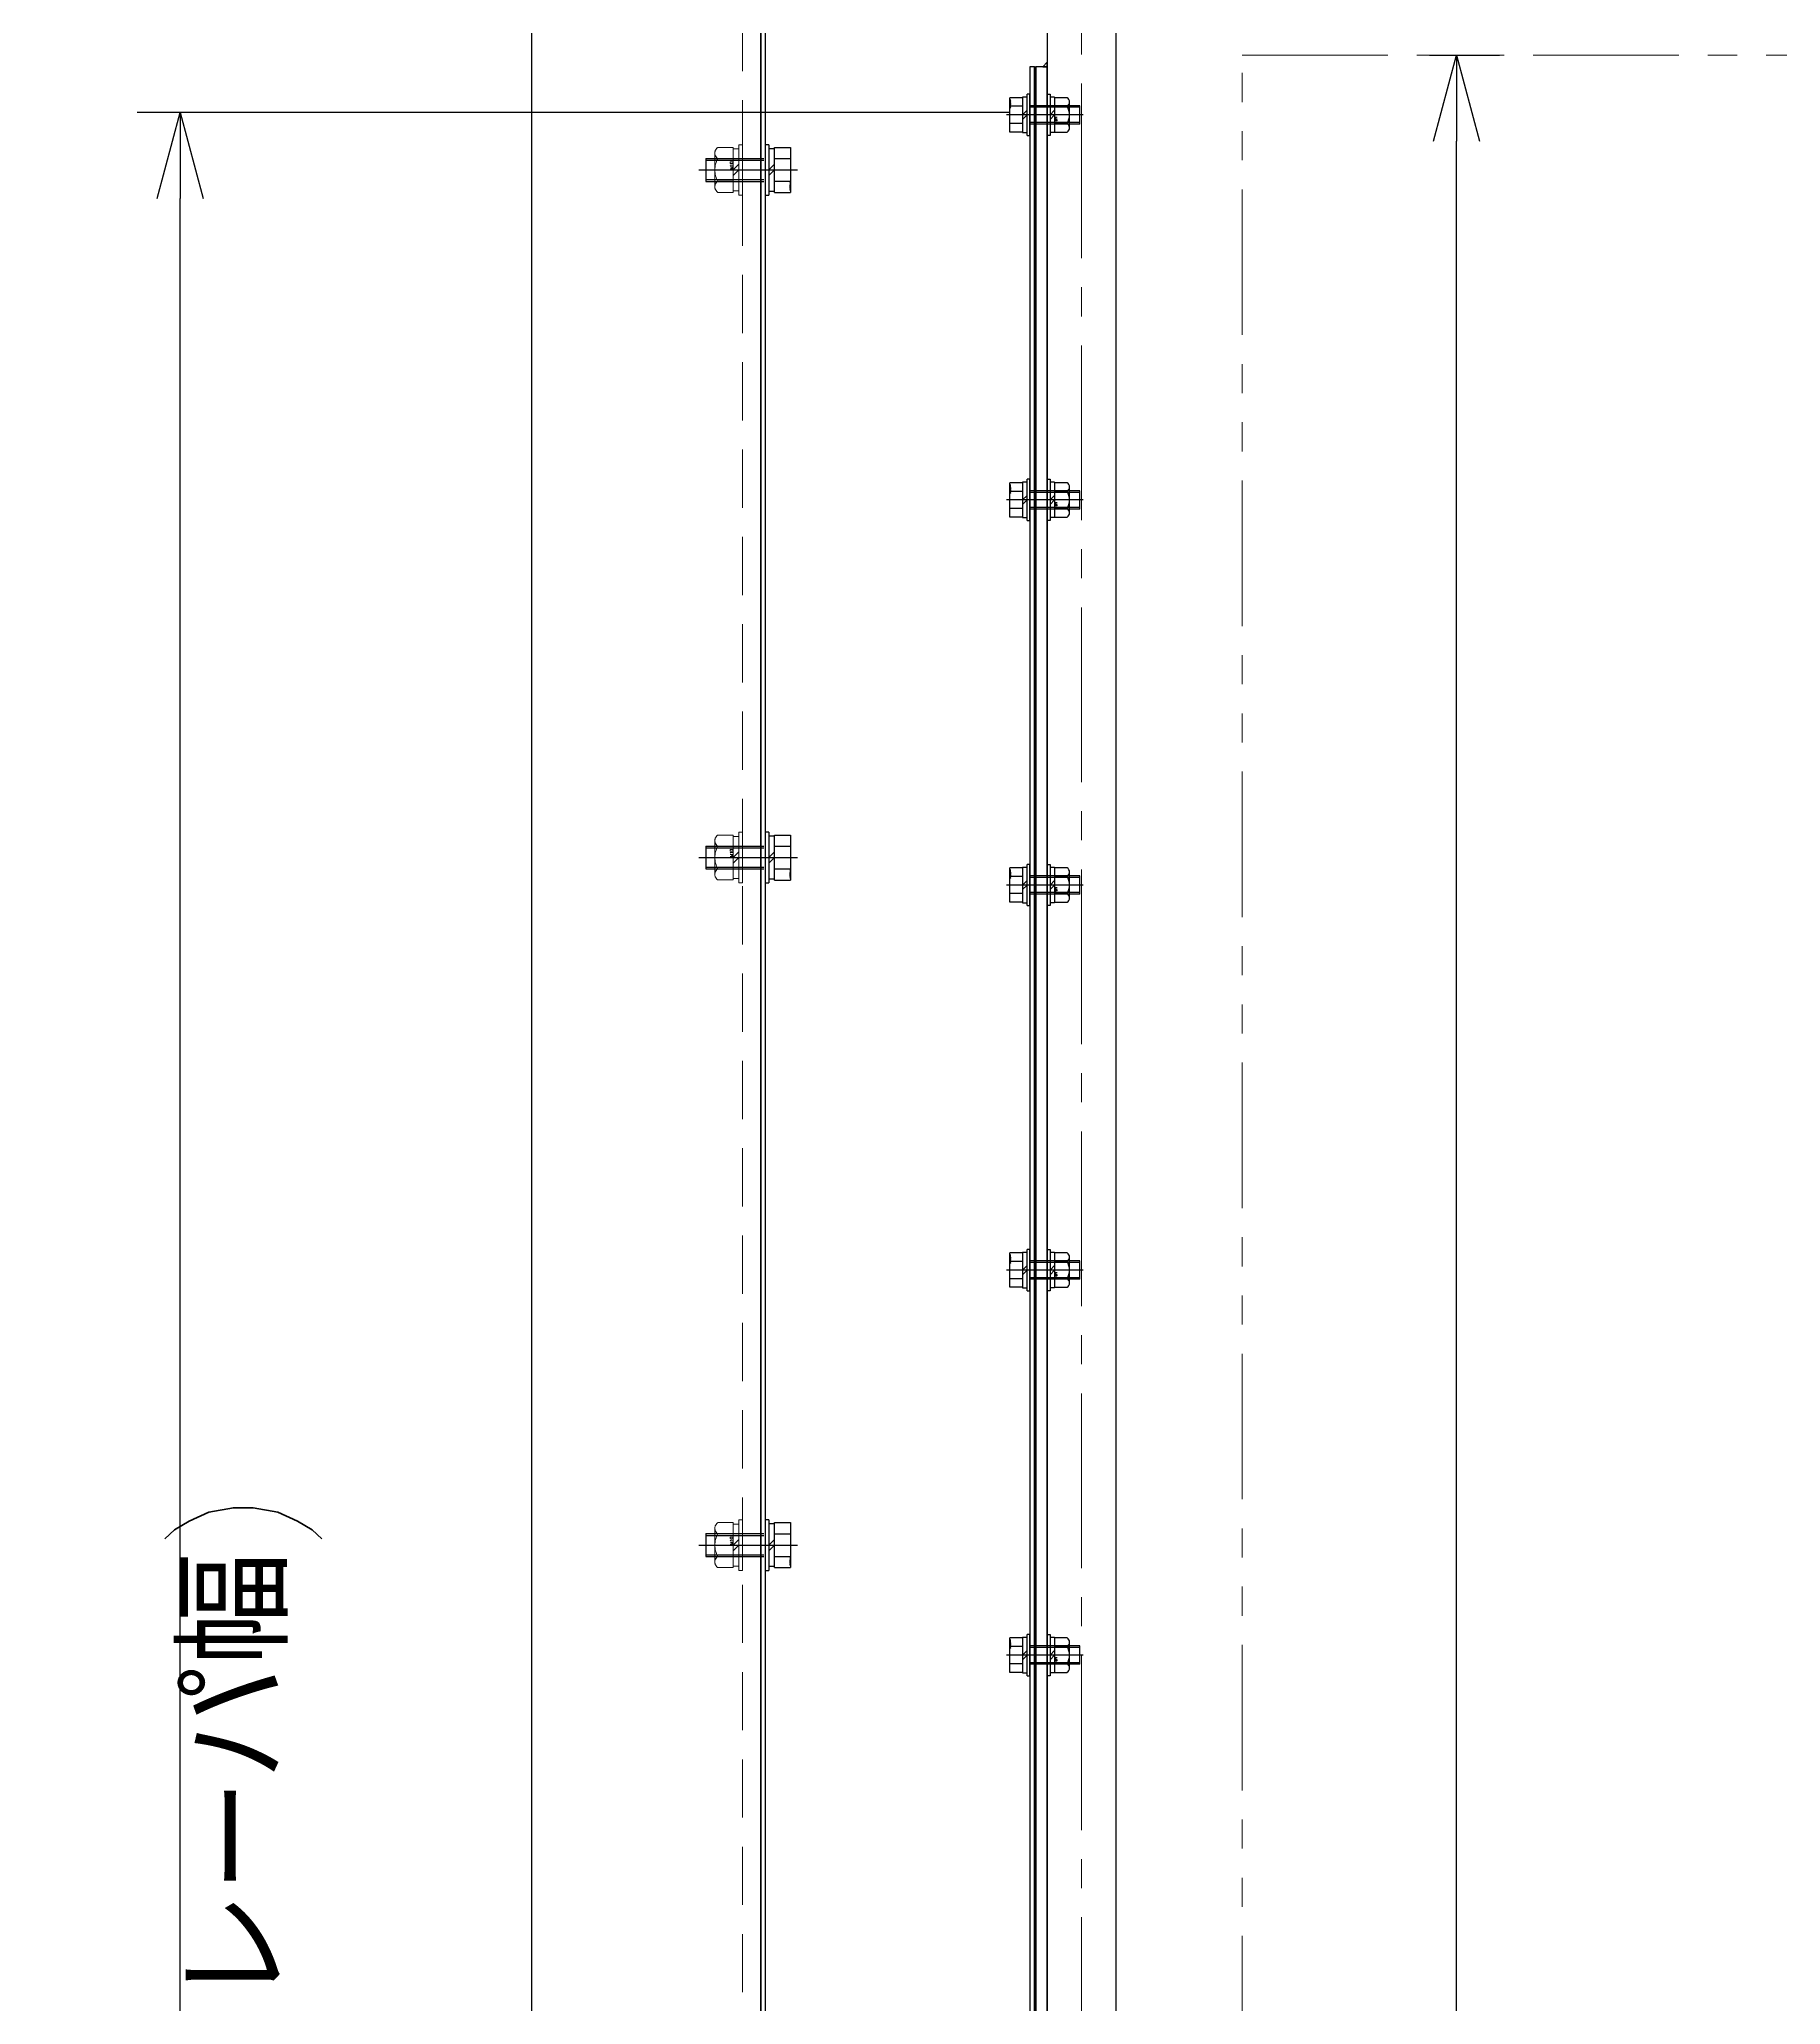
# Model space of a CAD drawing. Header units: millimetres. Extents: x -8731 to 85711, y -14522 to 31379.
# Drawn here: x 74100 to 74859, y 4987 to 5845 of the extents above; entities that cross this region are included whole.
import ezdxf

# ---------------------------------------------------------------- set-up
doc = ezdxf.new("R2010")
doc.units = ezdxf.units.MM
doc.header["$LTSCALE"] = 4
doc.header["$PDMODE"] = 99
doc.header["$PDSIZE"] = 1
for name, pattern in [('CENTER2', [28.575, 19.05, -3.175, 3.175, -3.175]), ('HIDDEN', [9.525, 6.35, -3.175]), ('PHANTOM2', [31.75, 15.875, -3.175, 3.175, -3.175, 3.175, -3.175])]:
    doc.linetypes.add(name, pattern=pattern)
for name, color, linetype, lineweight in [('04_HIDDEN', 2, 'HIDDEN', 13), ('05_CENTER', 4, 'CENTER2', 13), ('06_PHANTOM', 2, 'PHANTOM2', 13), ('08_DIM', 3, 'Continuous', 13)]:
    doc.layers.add(name, color=color, linetype=linetype, lineweight=lineweight)
doc.layers.add('10_DRAFT', color=8, linetype='Continuous', lineweight=0, plot=False)
doc.styles.add('KSS_TXT', font='txt.shx', dxfattribs={"bigfont": 'extfont2.shx'})
doc.styles.add('KSS_TXT_L', font='txt.shx', dxfattribs={"height": 9, "bigfont": 'extfont2.shx'})
doc.dimstyles.new('KSS_DIM', dxfattribs={"dimscale": 3, "dimtxt": 3, "dimasz": 2.5, "dimexe": 1.25, "dimexo": 0.625, "dimtad": 1, "dimdsep": 46, "dimtxsty": 'KSS_TXT', "dimblk": 'OPEN30', "dimcen": 0, "dimazin": 2, "dimtfac": 0.75, "dimtmove": 0, "dimatfit": 3, "dimldrblk": 'OPEN30', "dimfxl": 1, "dimtolj": 1, "dimarcsym": 0})

# ---------------------------------------------------------------- blocks, each defined once
blk = doc.blocks.new('A$C53D772FE_1_1_1')
at = {"color": 0}
for p, q in [((0, 1000), (0, -1000)), ((2, 998), (2, -998))]:
    blk.add_line(p, q, dxfattribs=at)
at = {"layer": '05_CENTER'}
for p, q in [((9.75, 900), (-7.6, 900)), ((9.75, 600), (-7.6, 600)), ((9.75, 300), (-7.6, 300))]:
    blk.add_line(p, q, dxfattribs=at)
blk = doc.blocks.new('A$C7E374867_2_1')
at = {"color": 0}
for p, q in [((-9.81, 11), (9.81, 11)), ((-9.81, 4), (-9.81, 11)), ((-4.91, 4), (-4.91, 11)), ((4.91, 4), (4.91, 11)), ((9.81, 4), (9.81, 11)), ((-11, 1.5), (11, 1.5)), ((-11, 1.5), (-11, 0)), ((-11, 0), (11, 0)), ((9.81, 4), (-9.81, 4)), ((-9.25, 4), (-9.25, 1.5)), ((0, 1.5), (-2.5, 4)), ((0, 4), (2.5, 1.5)), ((9.25, 1.5), (9.25, 4)), ((11, 0), (11, 1.5))]:
    blk.add_line(p, q, dxfattribs=at)
at = {"color": 0, "linetype": 'CENTER2'}
blk.add_line((0, -29), (0, 14), dxfattribs=at)
at = {"color": 0, "linetype": 'HIDDEN'}
for p, q in [((-5, -26), (-5, 0)), ((-4.19, -26), (-4.19, 0)), ((4.19, -26), (4.19, 0)), ((5, -26), (5, 0)), ((-5, -26), (5, -26))]:
    blk.add_line(p, q, dxfattribs=at)
at = {"layer": '10_DRAFT', "style": 'KSS_TXT_L'}
blk.add_text('BT-M10x30L,SW,PW', height=0.3, dxfattribs=at).set_placement((5.05, 10.66))
blk = doc.blocks.new('M10Nza_1_1_1')
at = {"color": 0}
for p, q in [((-9.8, 4), (-9.8, 10.69)), ((-7.35, 12), (7.35, 12)), ((-4.9, 4), (-4.9, 10.69)), ((4.9, 10.69), (4.9, 4)), ((9.8, 10.69), (9.8, 4)), ((-9.8, 4), (9.8, 4)), ((-9.2, 1.5), (-9.2, 4)), ((0, 1.5), (-2.5, 4)), ((0, 4), (2.5, 1.5)), ((9.2, 4), (9.2, 1.5))]:
    blk.add_line(p, q, dxfattribs=at)
at = {"color": 0, "linetype": 'CENTER2'}
blk.add_line((0, 12), (0, 0), dxfattribs=at)
at = {"color": 0}
blk.add_lwpolyline([(-11, 1.5), (11, 1.5), (11, 0), (-11, 0)], close=True, dxfattribs=at)
for centre, radius, start, end in [((-7.35, 9.06), 2.94, 33.626, 146.374), ((0, 2.2), 9.8, 60, 120), ((7.35, 9.06), 2.94, 33.626, 146.374)]:
    blk.add_arc(centre, radius, start, end, dxfattribs=at)
at = {"layer": '10_DRAFT', "style": 'KSS_TXT'}
blk.add_text('M10', height=1.25, dxfattribs=at).set_placement((0.26, 4.12))
blk = doc.blocks.new('A$C020300C3_1')
blk.add_blockref('A$C53D772FE_1_1_1', (-1250, 0))
at = {"rotation": 270}
for p in [(-1248, 900), (-1248, 600), (-1248, 300)]:
    blk.add_blockref('A$C7E374867_2_1', p, dxfattribs=at)
at = {"layer": '04_HIDDEN', "rotation": 90}
for p in [(-1258, 900), (-1258, 600), (-1258, 300)]:
    blk.add_blockref('M10Nza_1_1_1', p, dxfattribs=at)
blk = doc.blocks.new('A$C35A251B1_1_1_1')
at = {"color": 0}
blk.add_lwpolyline([(-945, 0.3), (-945, 0), (945, 0), (945, 0.3)], close=True, dxfattribs=at)
at = {"layer": '10_DRAFT'}
for p, q in [((-924, 0), (-924, 0.3)), ((-756, 0), (-756, 0.3)), ((-588, 0), (-588, 0.3)), ((-420, 0), (-420, 0.3)), ((-252, 0), (-252, 0.3))]:
    blk.add_line(p, q, dxfattribs=at)
blk = doc.blocks.new('A$C39886CB1_1_1_1')
at = {"color": 0}
for points in [[(-945, 0), (945, 0), (945, -5), (-945, -5)], [(-1073, -5), (1073, -5), (1075, -7), (1075, -33), (1073, -35), (-1073, -35), (-1075, -33), (-1075, -7)]]:
    blk.add_lwpolyline(points, close=True, dxfattribs=at)
at = {"color": 3}
blk.add_lwpolyline([(-945, -5), (-947, -5), (-947, -5), (-945, -3)], close=True, dxfattribs=at)
at = {"layer": '05_CENTER'}
for p, q in [((-924, -9.18), (-924, 3.91)), ((-756, -9.18), (-756, 3.91)), ((-588, -9.18), (-588, 3.91)), ((-420, -9.18), (-420, 3.91)), ((-252, -9.18), (-252, 3.91)), ((1081.59, -20), (-1081.04, -20))]:
    blk.add_line(p, q, dxfattribs=at)
blk = doc.blocks.new('A$C1204623A_1_1_1')
at = {"color": 0}
blk.add_lwpolyline([(945, -2), (945, 0), (-945, 0), (-945, -2)], close=True, dxfattribs=at)
at = {"layer": '05_CENTER'}
for p, q in [((-924, 2.58), (-924, -4.67)), ((-756, 2.58), (-756, -4.67)), ((-588, 2.58), (-588, -4.67)), ((-420, 2.58), (-420, -4.67)), ((-252, 2.58), (-252, -4.67))]:
    blk.add_line(p, q, dxfattribs=at)
blk = doc.blocks.new('A$C46CB4146_1_1_1')
at = {"color": 0}
for p, q in [((-7.51, 8.7), (7.51, 8.7)), ((-7.51, 3.2), (-7.51, 8.7)), ((-3.75, 3.2), (-3.75, 8.7)), ((3.75, 3.2), (3.75, 8.7)), ((7.51, 3.2), (7.51, 8.7)), ((-9, 1.2), (9, 1.2)), ((-9, 1.2), (-9, 0)), ((-7.7, 3.2), (-7.7, 1.2)), ((7.7, 3.2), (-7.7, 3.2)), ((0, 1.2), (-2, 3.2)), ((0, 3.2), (2, 1.2)), ((7.7, 1.2), (7.7, 3.2)), ((9, 0), (9, 1.2)), ((-9, 0), (9, 0))]:
    blk.add_line(p, q, dxfattribs=at)
at = {"color": 0, "linetype": 'CENTER2'}
blk.add_line((0, -23.3), (0, 10.2), dxfattribs=at)
at = {"color": 0, "linetype": 'HIDDEN'}
for p, q in [((-4, -21.8), (-4, 0)), ((-3.32, -21.8), (-3.32, 0)), ((3.32, -21.8), (3.32, 0)), ((4, -21.8), (4, 0)), ((-4, -21.8), (4, -21.8))]:
    blk.add_line(p, q, dxfattribs=at)
at = {"layer": '10_DRAFT', "style": 'KSS_TXT_L'}
blk.add_text('BT-M8x25L,SW,PW', height=0.3, dxfattribs=at).set_placement((2.97, 8.36))
blk = doc.blocks.new('M8Nza_1_1_1')
at = {"color": 0}
for p, q in [((-7.5, 8.69), (-7.5, 3.2)), ((5.62, 9.7), (-5.63, 9.7)), ((-3.75, 3.2), (-3.75, 8.69)), ((3.75, 8.69), (3.75, 3.2)), ((7.5, 3.2), (7.5, 8.69)), ((-7.7, 3.2), (7.7, 3.2)), ((-7.7, 3.2), (-7.7, 1.2)), ((0, 1.2), (-2, 3.2)), ((0, 3.2), (2, 1.2)), ((7.7, 3.2), (7.7, 1.2))]:
    blk.add_line(p, q, dxfattribs=at)
at = {"color": 0, "linetype": 'CENTER2'}
blk.add_line((0, 9.7), (0, 0), dxfattribs=at)
at = {"color": 0}
blk.add_lwpolyline([(-9, 1.2), (9, 1.2), (9, 0), (-9, 0)], close=True, dxfattribs=at)
for centre, radius, start, end in [((-5.63, 7.45), 2.25, 33.626, 146.374), ((0, 2.2), 7.5, 60, 120), ((5.62, 7.45), 2.25, 33.626, 146.374)]:
    blk.add_arc(centre, radius, start, end, dxfattribs=at)
at = {"layer": '10_DRAFT', "style": 'KSS_TXT'}
blk.add_text('M8', height=1, dxfattribs=at).set_placement((0.87, 3.27))
blk = doc.blocks.new('A$C41903912_1')
at = {"xscale": -1, "rotation": 180}
for name, p in [('A$C39886CB1_1_1_1', (-1008, -20)), ('A$C35A251B1_1_1_1', (-1008, -20)), ('A$C35A251B1_1_1_1', (-1008, -20.3))]:
    blk.add_blockref(name, p, dxfattribs=at)
at = {"rotation": 180}
for p in [(-1932, -22.6), (-1764, -22.6), (-1596, -22.6), (-1428, -22.6), (-1260, -22.6)]:
    blk.add_blockref('A$C46CB4146_1_1_1', p, dxfattribs=at)
for name, p in [('M8Nza_1_1_1', (-1932, -15)), ('M8Nza_1_1_1', (-1764, -15)), ('M8Nza_1_1_1', (-1596, -15)), ('M8Nza_1_1_1', (-1428, -15)), ('M8Nza_1_1_1', (-1260, -15)), ('A$C1204623A_1_1_1', (-1008, -20.6))]:
    blk.add_blockref(name, p)
blk = doc.blocks.new('_Open30')
at = {"color": 0, "linetype": 'ByBlock', "lineweight": -2}
for p, q in [((-1, 0.268), (0, 0)), ((0, 0), (-1, -0.268)), ((0, 0), (-1, 0))]:
    blk.add_line(p, q, dxfattribs=at)
blk = doc.blocks.new('*D4583')
at = {"layer": '08_DIM', "color": 0, "lineweight": -2, "transparency": 16777216}
for p, q in [((74523.02, 5812.9), (74142.46, 5812.9)), ((74161.21, 4000.4), (74161.21, 5775.4)), ((74523.02, 3962.9), (74142.46, 3962.9))]:
    blk.add_line(p, q, dxfattribs=at)
at = {"layer": 'Defpoints', "color": 0, "transparency": 16777216}
for p in [(74161.21, 5812.9), (74532.4, 5812.9), (74532.4, 3962.9)]:
    blk.add_point(p, dxfattribs=at)
at = {"layer": '08_DIM', "color": 0, "lineweight": -2, "transparency": 16777216, "xscale": 37.5, "yscale": 37.5, "zscale": 37.5}
for p, rotation in [((74161.21, 5812.9), 90), ((74161.21, 3962.9), 270)]:
    blk.add_blockref('_Open30', p, dxfattribs=dict(at, rotation=rotation))
at = {"layer": '08_DIM', "color": 0, "transparency": 16777216, "char_height": 45, "attachment_point": 5, "rotation": 90, "style": 'KSS_TXT'}
for s, insert in [('\\A1;(水切りローラスクレーパ幅)', (74193.08, 4887.9)), ('\\A1;1850', (74129.33, 4887.9))]:
    blk.add_mtext(s, dxfattribs=dict(at, insert=insert))
blk = doc.blocks.new('*D4593')
at = {"layer": '08_DIM', "color": 0, "lineweight": -2, "transparency": 16777216}
for p, q in [((74706.29, 5837.9), (74736.76, 5837.9)), ((74718.01, 3975.4), (74718.01, 5800.4)), ((74706.29, 3937.9), (74736.76, 3937.9))]:
    blk.add_line(p, q, dxfattribs=at)
at = {"layer": 'Defpoints', "color": 0, "transparency": 16777216}
for p in [(74696.92, 5837.9), (74718.01, 5837.9), (74696.92, 3937.9)]:
    blk.add_point(p, dxfattribs=at)
at = {"layer": '08_DIM', "color": 0, "lineweight": -2, "transparency": 16777216, "xscale": 37.5, "yscale": 37.5, "zscale": 37.5}
for p, rotation in [((74718.01, 5837.9), 90), ((74718.01, 3937.9), 270)]:
    blk.add_blockref('_Open30', p, dxfattribs=dict(at, rotation=rotation))
at = {"layer": '08_DIM', "color": 0, "transparency": 16777216, "char_height": 45, "attachment_point": 5, "rotation": 90, "style": 'KSS_TXT'}
for s, insert in [('\\A1;(濾布幅)', (74749.88, 4887.9)), ('\\A1;1900', (74686.13, 4887.9))]:
    blk.add_mtext(s, dxfattribs=dict(at, insert=insert))
blk = doc.blocks.new('A$C2A2D3C10_1_1_1')
at = {"color": 0}
for points in [[(100, 993), (100, 1000), (0, 1000), (0, -1000), (100, -1000), (100, -993)], [(100, -993), (100, 993)]]:
    blk.add_lwpolyline(points, dxfattribs=at)
at = {"layer": '04_HIDDEN'}
blk.add_line((92, -1000), (92, 1000), dxfattribs=at)
at = {"layer": '05_CENTER'}
for p, q in [((108.9, 900), (82.87, 900)), ((108.9, 600), (82.87, 600)), ((108.9, 300), (82.87, 300))]:
    blk.add_line(p, q, dxfattribs=at)

msp = doc.modelspace()

# ---------------------------------------------------------------- linework, layer by layer
at = {"layer": '06_PHANTOM', "color": 6}
msp.add_lwpolyline([(74624.49939, 5837.90432), (76844.49939, 5837.90432), (76844.49939, 3937.90432), (74624.49939, 3937.90432)], close=True, dxfattribs=at)

# ---------------------------------------------------------------- block references
for name, p in [('A$C2A2D3C10_1_1_1', (74314.49939, 4887.90432)), ('A$C020300C3_1', (75664.49939, 4887.90432))]:
    msp.add_blockref(name, p)
at = {"rotation": 270}
msp.add_blockref('A$C41903912_1', (74554.49939, 3879.90432), dxfattribs=at)

# ---------------------------------------------------------------- dimensions: what is measured, and where the dimension line sits
at = {"layer": '08_DIM'}
dim = msp.add_linear_dim(base=(74718.00801, 5837.90432), p1=(74696.9158, 3937.90432), p2=(74696.9158, 5837.90432), angle=90, dimstyle='KSS_DIM', override={"dimscale": 15, "dimpost": '\\X(濾布幅)'}, dxfattribs=at)
dim.commit()
dim.dimension.update_dxf_attribs({"geometry": '*D4593', "text_midpoint": (74718.00801, 4887.90432)})
dim = msp.add_linear_dim(base=(74161.20815, 5812.90432), p1=(74532.39939, 3962.90432), p2=(74532.39939, 5812.90432), angle=90, dimstyle='KSS_DIM', override={"dimscale": 15, "dimpost": '\\X(水切りローラスクレーパ幅)'}, dxfattribs=at)
dim.commit()
dim.dimension.update_dxf_attribs({"geometry": '*D4583', "text_midpoint": (74161.20815, 4887.90432), "dimtype": 160})

doc.saveas('drawing.dxf')
